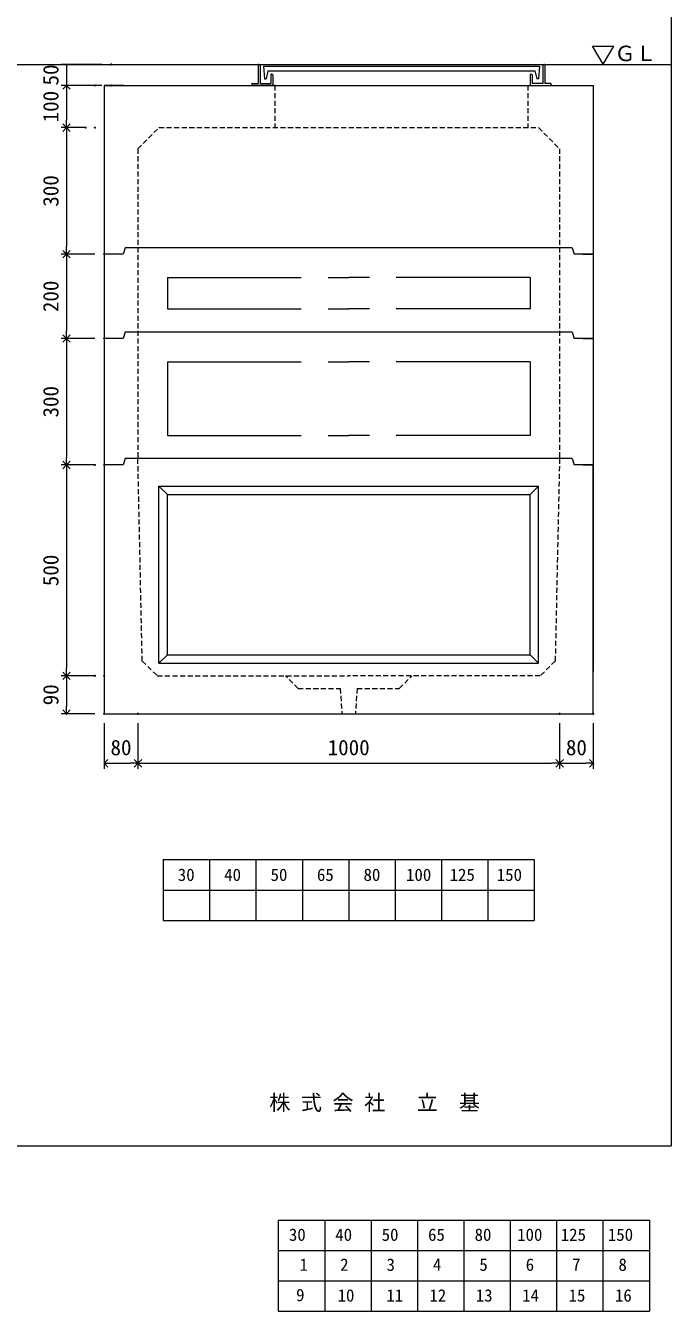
# Model space of a CAD drawing. Units: millimetres, scale not verified. Extents: x -4890 to 18490, y -2333 to 2334.
# Drawn here: x 3359 to 4890, y -2333 to 715 of the extents above; entities that cross this region are included whole.
import ezdxf
from ezdxf.enums import TextEntityAlignment as Align

# ---------------------------------------------------------------- set-up
doc = ezdxf.new("R2010")
doc.units = ezdxf.units.MM
doc.header["$LTSCALE"] = 10
doc.header["$PDMODE"] = 32
doc.header["$PDSIZE"] = 2
doc.linetypes.add('DASHED1', pattern=[1.8, 1.2, -0.6])
doc.linetypes.add('USER2', pattern=[50.8, 31.75, -6.35, 6.35, -6.35])
doc.layers.add('0-1_Defpoints', color=7, linetype='Continuous')
for name, color, linetype, lineweight in [('0-2_waku', 7, 'Continuous', 18), ('0-3_gaikei', 7, 'Continuous', 18), ('0-4_kakure', 7, 'DASHED1', 5), ('0-5_sunpou', 7, 'Continuous', 5), ('0-9_uchigawa', 6, 'Continuous', 18), ('0-B_futa', 3, 'Continuous', 18), ('0-C_GL', 4, 'Continuous', 18), ('0-E_文字１', 7, 'Continuous', 18), ('1-3_uchigawa2', 6, 'USER2', 18), ('1-5_文字２', 7, 'Continuous', 5)]:
    doc.layers.add(name, color=color, linetype=linetype, lineweight=lineweight)
doc.styles.add('ＭＳ ゴシック', font='')
doc.styles.get('ＭＳ ゴシック').set_extended_font_data('MS Gothic')

# ---------------------------------------------------------------- blocks, each defined once
blk = doc.blocks.new('_Open90')
at = {"layer": '0-5_sunpou'}
blk.add_line((0, 0), (-1, 0), dxfattribs=at)
blk.add_lwpolyline([(-0.5, 0.5), (0, 0), (-0.5, -0.5)], dxfattribs=at)
blk = doc.blocks.new('D115')
at = {"layer": '0-1_Defpoints'}
for p in [(4992.32, 1254.36), (5072.32, 1254.36), (5072.32, 1136.94)]:
    blk.add_point(p, dxfattribs=at)
at = {"layer": '0-5_sunpou'}
for p, q in [((4992.32, 1232.36), (4992.32, 1123.94)), ((5072.32, 1232.36), (5072.32, 1123.94)), ((5010.32, 1136.94), (5054.32, 1136.94))]:
    blk.add_line(p, q, dxfattribs=at)
at = {"layer": '0-5_sunpou', "xscale": 18, "yscale": 18, "rotation": 180}
blk.add_blockref('_Open90', (4992.32, 1136.94), dxfattribs=at)
at = {"layer": '0-5_sunpou', "xscale": 18, "yscale": 18}
blk.add_blockref('_Open90', (5072.32, 1136.94), dxfattribs=at)
at = {"layer": '0-5_sunpou', "style": 'ＭＳ ゴシック'}
blk.add_text('80', height=36.66, dxfattribs=at).set_placement((5007.32, 1144.94), align=Align.BOTTOM_LEFT)
blk = doc.blocks.new('D116')
at = {"layer": '0-1_Defpoints'}
for p in [(5072.32, 1254.36), (6072.32, 1254.36), (6072.32, 1136.94)]:
    blk.add_point(p, dxfattribs=at)
at = {"layer": '0-5_sunpou'}
for p, q in [((5072.32, 1232.36), (5072.32, 1123.94)), ((6072.32, 1232.36), (6072.32, 1123.94)), ((5090.32, 1136.94), (6054.32, 1136.94))]:
    blk.add_line(p, q, dxfattribs=at)
at = {"layer": '0-5_sunpou', "xscale": 18, "yscale": 18, "rotation": 180}
blk.add_blockref('_Open90', (5072.32, 1136.94), dxfattribs=at)
at = {"layer": '0-5_sunpou', "xscale": 18, "yscale": 18}
blk.add_blockref('_Open90', (6072.32, 1136.94), dxfattribs=at)
at = {"layer": '0-5_sunpou', "style": 'ＭＳ ゴシック'}
blk.add_text('1000', height=36.66, dxfattribs=at).set_placement((5522.32, 1144.94), align=Align.BOTTOM_LEFT)
blk = doc.blocks.new('D117')
at = {"layer": '0-1_Defpoints'}
for p in [(6072.32, 1254.36), (6152.32, 1254.36), (6152.32, 1136.94)]:
    blk.add_point(p, dxfattribs=at)
at = {"layer": '0-5_sunpou'}
for p, q in [((6072.32, 1232.36), (6072.32, 1123.94)), ((6152.32, 1232.36), (6152.32, 1123.94)), ((6090.32, 1136.94), (6134.32, 1136.94))]:
    blk.add_line(p, q, dxfattribs=at)
at = {"layer": '0-5_sunpou', "xscale": 18, "yscale": 18, "rotation": 180}
blk.add_blockref('_Open90', (6072.32, 1136.94), dxfattribs=at)
at = {"layer": '0-5_sunpou', "xscale": 18, "yscale": 18}
blk.add_blockref('_Open90', (6152.32, 1136.94), dxfattribs=at)
at = {"layer": '0-5_sunpou', "style": 'ＭＳ ゴシック'}
blk.add_text('80', height=36.66, dxfattribs=at).set_placement((6087.32, 1144.94), align=Align.BOTTOM_LEFT)
blk = doc.blocks.new('D118')
at = {"layer": '0-1_Defpoints'}
for p in [(4992.32, 1344.36), (4903, 1254.36), (4992.32, 1254.36)]:
    blk.add_point(p, dxfattribs=at)
at = {"layer": '0-5_sunpou'}
for p, q in [((4970.32, 1344.36), (4890, 1344.36)), ((4903, 1326.36), (4903, 1272.36)), ((4970.32, 1254.36), (4890, 1254.36))]:
    blk.add_line(p, q, dxfattribs=at)
at = {"layer": '0-5_sunpou', "xscale": 18, "yscale": 18}
for p, rotation in [((4903, 1344.36), 90), ((4903, 1254.36), 270)]:
    blk.add_blockref('_Open90', p, dxfattribs=dict(at, rotation=rotation))
at = {"layer": '0-5_sunpou', "style": 'ＭＳ ゴシック'}
blk.add_text('90', height=36.66, rotation=90, dxfattribs=at).set_placement((4895, 1274.36), align=Align.BOTTOM_LEFT)
blk = doc.blocks.new('D119')
at = {"layer": '0-1_Defpoints'}
for p in [(4992.32, 1844.36), (4903, 1344.36), (4970.32, 1344.36)]:
    blk.add_point(p, dxfattribs=at)
at = {"layer": '0-5_sunpou'}
for p, q in [((4970.32, 1844.36), (4890, 1844.36)), ((4903, 1826.36), (4903, 1362.36)), ((4948.32, 1344.36), (4890, 1344.36))]:
    blk.add_line(p, q, dxfattribs=at)
at = {"layer": '0-5_sunpou', "xscale": 18, "yscale": 18}
for p, rotation in [((4903, 1844.36), 90), ((4903, 1344.36), 270)]:
    blk.add_blockref('_Open90', p, dxfattribs=dict(at, rotation=rotation))
at = {"layer": '0-5_sunpou', "style": 'ＭＳ ゴシック'}
blk.add_text('500', height=36.66, rotation=90, dxfattribs=at).set_placement((4895, 1556.86), align=Align.BOTTOM_LEFT)
blk = doc.blocks.new('D120')
at = {"layer": '0-1_Defpoints'}
for p in [(4970.32, 2744.36), (4903, 2644.36), (4970.32, 2644.36)]:
    blk.add_point(p, dxfattribs=at)
at = {"layer": '0-5_sunpou'}
for p, q in [((4948.32, 2744.36), (4890, 2744.36)), ((4903, 2726.36), (4903, 2662.36)), ((4948.32, 2644.36), (4890, 2644.36))]:
    blk.add_line(p, q, dxfattribs=at)
at = {"layer": '0-5_sunpou', "xscale": 18, "yscale": 18}
for p, rotation in [((4903, 2744.36), 90), ((4903, 2644.36), 270)]:
    blk.add_blockref('_Open90', p, dxfattribs=dict(at, rotation=rotation))
at = {"layer": '0-5_sunpou', "style": 'ＭＳ ゴシック'}
blk.add_text('100', height=36.66, rotation=90, dxfattribs=at).set_placement((4895, 2656.86), align=Align.BOTTOM_LEFT)
blk = doc.blocks.new('D121')
at = {"layer": '0-1_Defpoints'}
for p in [(4948.32, 2644.36), (4903, 2344.36), (4992.32, 2344.36)]:
    blk.add_point(p, dxfattribs=at)
at = {"layer": '0-5_sunpou'}
for p, q in [((4926.32, 2644.36), (4890, 2644.36)), ((4903, 2626.36), (4903, 2362.36)), ((4970.32, 2344.36), (4890, 2344.36))]:
    blk.add_line(p, q, dxfattribs=at)
at = {"layer": '0-5_sunpou', "xscale": 18, "yscale": 18}
for p, rotation in [((4903, 2644.36), 90), ((4903, 2344.36), 270)]:
    blk.add_blockref('_Open90', p, dxfattribs=dict(at, rotation=rotation))
at = {"layer": '0-5_sunpou', "style": 'ＭＳ ゴシック'}
blk.add_text('300', height=36.66, rotation=90, dxfattribs=at).set_placement((4895, 2456.86), align=Align.BOTTOM_LEFT)
blk = doc.blocks.new('D122')
at = {"layer": '0-1_Defpoints'}
for p in [(4992.32, 2344.36), (4903, 2144.36), (4992.32, 2144.36)]:
    blk.add_point(p, dxfattribs=at)
at = {"layer": '0-5_sunpou'}
for p, q in [((4970.32, 2344.36), (4890, 2344.36)), ((4903, 2326.36), (4903, 2162.36)), ((4970.32, 2144.36), (4890, 2144.36))]:
    blk.add_line(p, q, dxfattribs=at)
at = {"layer": '0-5_sunpou', "xscale": 18, "yscale": 18}
for p, rotation in [((4903, 2344.36), 90), ((4903, 2144.36), 270)]:
    blk.add_blockref('_Open90', p, dxfattribs=dict(at, rotation=rotation))
at = {"layer": '0-5_sunpou', "style": 'ＭＳ ゴシック'}
blk.add_text('200', height=36.66, rotation=90, dxfattribs=at).set_placement((4895, 2206.86), align=Align.BOTTOM_LEFT)
blk = doc.blocks.new('D123')
at = {"layer": '0-1_Defpoints'}
for p in [(4992.32, 2144.36), (4903, 1844.36), (4970.32, 1844.36)]:
    blk.add_point(p, dxfattribs=at)
at = {"layer": '0-5_sunpou'}
for p, q in [((4970.32, 2144.36), (4890, 2144.36)), ((4903, 2126.36), (4903, 1862.36)), ((4948.32, 1844.36), (4890, 1844.36))]:
    blk.add_line(p, q, dxfattribs=at)
at = {"layer": '0-5_sunpou', "xscale": 18, "yscale": 18}
for p, rotation in [((4903, 2144.36), 90), ((4903, 1844.36), 270)]:
    blk.add_blockref('_Open90', p, dxfattribs=dict(at, rotation=rotation))
at = {"layer": '0-5_sunpou', "style": 'ＭＳ ゴシック'}
blk.add_text('300', height=36.66, rotation=90, dxfattribs=at).set_placement((4895, 1956.86), align=Align.BOTTOM_LEFT)
blk = doc.blocks.new('D87')
at = {"layer": '0-1_Defpoints'}
for p in [(5009.1, 2794.36), (4903, 2744.36), (5009.1, 2744.36)]:
    blk.add_point(p, dxfattribs=at)
at = {"layer": '0-5_sunpou'}
for p, q in [((4987.1, 2794.36), (4890, 2794.36)), ((4903, 2794.36), (4903, 2744.36)), ((4987.1, 2744.36), (4890, 2744.36))]:
    blk.add_line(p, q, dxfattribs=at)
at = {"layer": '0-5_sunpou', "style": 'ＭＳ ゴシック'}
blk.add_text('50', height=36.66, rotation=90, dxfattribs=at).set_placement((4895, 2744.36), align=Align.BOTTOM_LEFT)

msp = doc.modelspace()

# ---------------------------------------------------------------- linework, layer by layer
at = {"layer": '0-2_waku'}
for p, q in [((4889.97, 2333.66), (4889.97, -1941.34)), ((3684.97, -1262.34), (3684.97, -1406.34)), ((3684.97, -1262.34), (3684.97, -1406.34)), ((3684.97, -1262.34), (3684.97, -1406.34)), ((3684.97, -1262.34), (3684.97, -1406.34)), ((3684.97, -1262.34), (4564.97, -1262.34)), ((3794.97, -1262.34), (3794.97, -1406.34)), ((3904.97, -1262.34), (3904.97, -1406.34)), ((3904.97, -1262.34), (3904.97, -1406.34)), ((4014.97, -1262.34), (4014.97, -1406.34)), ((4124.97, -1262.34), (4124.97, -1406.34)), ((4234.97, -1262.34), (4234.97, -1406.34)), ((4344.97, -1262.34), (4344.97, -1406.34)), ((4454.97, -1262.34), (4454.97, -1406.34)), ((4564.97, -1262.34), (4564.97, -1406.34)), ((3684.97, -1334.34), (4564.97, -1334.34)), ((3684.97, -1406.34), (4564.97, -1406.34)), ((-1230.03, -1941.34), (4889.97, -1941.34))]:
    msp.add_line(p, q, dxfattribs=at)
for points in [[(-1230.03, 2333.66), (-1230.03, -1941.34), (4889.97, -1941.34)], [(-1230.03, 2333.66), (4889.97, 2333.66), (4889.97, -1941.34)]]:
    msp.add_lwpolyline(points, dxfattribs=at)
at = {"layer": '0-3_gaikei'}
for p, q in [((3544.97, 573.66), (4704.97, 573.66)), ((3544.97, 573.66), (3544.97, -816.34)), ((3590.47, 573.66), (3544.97, 573.66)), ((3590.47, 573.66), (3544.97, 573.66)), ((4704.97, 573.66), (4704.97, -816.34)), ((4124.97, 188.66), (3594.97, 188.66)), ((4654.97, 188.66), (4124.97, 188.66)), ((4654.97, 188.66), (4659.97, 173.66)), ((4704.97, 173.66), (4659.97, 173.66)), ((4679.97, 173.66), (4704.97, 173.66)), ((4679.97, 173.66), (4704.97, 173.66)), ((4124.97, -11.34), (3594.97, -11.34)), ((4654.97, -11.34), (4124.97, -11.34)), ((4654.97, -11.34), (4659.97, -26.34)), ((4704.97, -26.34), (4659.97, -26.34)), ((4679.97, -26.34), (4704.97, -26.34)), ((4679.97, -26.34), (4704.97, -26.34)), ((3544.97, -326.34), (3544.97, -916.34)), ((4124.97, -311.34), (3594.97, -311.34)), ((4654.97, -311.34), (4124.97, -311.34)), ((4654.97, -311.34), (4659.97, -326.34)), ((4704.97, -326.34), (4659.97, -326.34)), ((4679.97, -326.34), (4704.97, -326.34)), ((4679.97, -326.34), (4704.97, -326.34))]:
    msp.add_line(p, q, dxfattribs=at)
for points in [[(3594.97, 188.66), (3589.97, 173.66), (3544.97, 173.66)], [(3594.97, -11.34), (3589.97, -26.34), (3544.97, -26.34)], [(3594.97, -311.34), (3589.97, -326.34), (3544.97, -326.34)], [(3544.97, -916.34), (4704.97, -916.34), (4704.97, -326.34)]]:
    msp.add_lwpolyline(points, dxfattribs=at)
at = {"layer": '0-4_kakure'}
for p, q in [((3949.97, 573.66), (3949.97, 473.66)), ((4549.97, 573.66), (4549.97, 473.66)), ((3624.97, 423.66), (3674.97, 473.66)), ((3674.97, 473.66), (4574.97, 473.66)), ((4574.97, 473.66), (4624.97, 423.66)), ((3624.97, 423.66), (3624.97, -311.34)), ((4624.97, 423.66), (4624.97, -311.34)), ((3635.3, -791.34), (3624.97, -311.34)), ((4624.97, -311.34), (4614.65, -791.34)), ((3635.3, -791.34), (3671.06, -826.34)), ((3671.06, -826.34), (4124.97, -826.34)), ((4004.97, -856.22), (3974.97, -826.22)), ((4244.97, -856.22), (4274.97, -826.22)), ((4004.97, -856.22), (4104.97, -856.22)), ((4104.97, -856.22), (4108.97, -916.22)), ((4144.97, -856.22), (4140.97, -916.22)), ((4144.97, -856.22), (4244.97, -856.22))]:
    msp.add_line(p, q, dxfattribs=at)
msp.add_lwpolyline([(4614.65, -791.34), (4578.89, -826.34), (4124.97, -826.34)], dxfattribs=at)
at = {"layer": '0-9_uchigawa'}
for p, q in [((3674.97, -376.34), (3694.97, -396.34)), ((3674.97, -796.34), (3674.97, -376.34)), ((3694.97, -396.34), (4124.97, -396.34)), ((3694.97, -776.34), (3694.97, -396.34)), ((4554.97, -776.34), (4554.97, -396.34)), ((4574.97, -796.34), (4574.97, -376.34)), ((3674.97, -796.34), (3694.97, -776.34)), ((3694.97, -776.34), (4554.97, -776.34)), ((4574.97, -796.34), (4554.97, -776.34)), ((3674.97, -796.34), (4574.97, -796.34))]:
    msp.add_line(p, q, dxfattribs=at)
for points in [[(3674.97, -376.34), (4124.97, -376.34), (4574.97, -376.34)], [(4124.97, -396.34), (4554.97, -396.34), (4574.97, -376.34)]]:
    msp.add_lwpolyline(points, dxfattribs=at)
at = {"layer": '0-B_futa'}
for p, q in [((3909.97, 621.66), (3909.97, 578.66)), ((3911.97, 623.66), (3914.97, 623.66)), ((3914.97, 623.66), (3914.97, 578.66)), ((3922.78, 619.16), (4577.11, 619.16)), ((3922.78, 619.16), (3925.27, 589.16)), ((4577.11, 619.16), (4574.86, 589.16)), ((4584.97, 623.66), (4584.97, 578.66)), ((4584.97, 623.66), (4587.97, 623.66)), ((4589.97, 621.66), (4589.97, 578.66)), ((3925.27, 589.16), (3928.98, 589.16)), ((3933.3, 608.16), (3928.98, 589.16)), ((3933.3, 608.16), (4566.64, 608.16)), ((3939.97, 598.66), (3939.97, 578.66)), ((3941.97, 600.66), (3942.97, 600.66)), ((3944.97, 598.66), (3944.97, 573.66)), ((4554.97, 598.66), (4554.97, 573.66)), ((4557.97, 600.66), (4556.97, 600.66)), ((4559.97, 598.66), (4559.97, 578.66)), ((4566.64, 608.16), (4570.96, 589.16)), ((4574.86, 589.16), (4570.96, 589.16)), ((3894.97, 576.66), (3894.97, 575.66)), ((3896.97, 578.66), (3909.97, 578.66)), ((3949.97, 573.66), (3896.97, 573.66)), ((3914.97, 578.66), (3939.97, 578.66)), ((4554.97, 573.66), (4602.97, 573.66)), ((4584.97, 578.66), (4559.97, 578.66)), ((4602.97, 578.66), (4589.97, 578.66)), ((4604.97, 576.66), (4604.97, 575.66))]:
    msp.add_line(p, q, dxfattribs=at)
for centre, start, end in [((3911.97, 621.66), 90, 180), ((4587.97, 621.66), 0, 90), ((3941.97, 598.66), 90, 180), ((3942.97, 598.66), 0, 90), ((4556.97, 598.66), 90, 180), ((4557.97, 598.66), 0, 90), ((3896.97, 576.66), 90, 180), ((3896.97, 575.66), 180, 270), ((4602.97, 576.66), 0, 90), ((4602.97, 575.66), 270, 0)]:
    msp.add_arc(centre, 2, start, end, dxfattribs=at)
at = {"layer": '0-C_GL'}
msp.add_line((-1230.31, 623.66), (4889.69, 623.66), dxfattribs=at)
at = {"layer": '0-E_文字１'}
for p, q in [((4728.43, 623.93), (4703.23, 666.87)), ((4703.23, 666.87), (4753.63, 666.87)), ((4728.43, 623.93), (4753.63, 666.87))]:
    msp.add_line(p, q, dxfattribs=at)
at = {"layer": '1-3_uchigawa2'}
for p, q in [((3694.97, 118.66), (4124.97, 118.66)), ((3694.97, 118.66), (3694.97, 43.66)), ((4554.97, 118.66), (4124.97, 118.66)), ((4554.97, 118.66), (4554.97, 43.66)), ((3694.97, 43.66), (4124.97, 43.66)), ((4554.97, 43.66), (4124.97, 43.66)), ((3694.97, -81.34), (4124.97, -81.34)), ((3694.97, -81.34), (3694.97, -256.34)), ((4554.97, -81.34), (4124.97, -81.34)), ((4554.97, -81.34), (4554.97, -256.34)), ((3694.97, -256.34), (4124.97, -256.34)), ((4554.97, -256.34), (4124.97, -256.34))]:
    msp.add_line(p, q, dxfattribs=at)
at = {"layer": '1-5_文字２'}
for p, q in [((3957.97, -2117.44), (3957.97, -2261.44)), ((3957.97, -2117.44), (3957.97, -2261.44)), ((3957.97, -2117.44), (3957.97, -2261.44)), ((3957.97, -2117.44), (3957.97, -2261.44)), ((3957.97, -2117.44), (4837.97, -2117.44)), ((3957.97, -2117.44), (3957.97, -2261.44)), ((3957.97, -2117.44), (3957.97, -2261.44)), ((3957.97, -2117.44), (3957.97, -2261.44)), ((3957.97, -2117.44), (3957.97, -2261.44)), ((3957.97, -2117.44), (4837.97, -2117.44)), ((4067.97, -2117.44), (4067.97, -2261.44)), ((4067.97, -2117.44), (4067.97, -2261.44)), ((4177.97, -2117.44), (4177.97, -2261.44)), ((4177.97, -2117.44), (4177.97, -2261.44)), ((4177.97, -2117.44), (4177.97, -2261.44)), ((4177.97, -2117.44), (4177.97, -2261.44)), ((4287.97, -2117.44), (4287.97, -2261.44)), ((4287.97, -2117.44), (4287.97, -2261.44)), ((4397.97, -2117.44), (4397.97, -2261.44)), ((4397.97, -2117.44), (4397.97, -2261.44)), ((4507.97, -2117.44), (4507.97, -2261.44)), ((4507.97, -2117.44), (4507.97, -2261.44)), ((4617.97, -2117.44), (4617.97, -2261.44)), ((4617.97, -2117.44), (4617.97, -2261.44)), ((4727.97, -2117.44), (4727.97, -2261.44)), ((4727.97, -2117.44), (4727.97, -2261.44)), ((4837.97, -2117.44), (4837.97, -2261.44)), ((4837.97, -2117.44), (4837.97, -2261.44)), ((3957.97, -2189.44), (4837.97, -2189.44)), ((3957.97, -2189.44), (4837.97, -2189.44)), ((3957.97, -2261.44), (4837.97, -2261.44)), ((3957.97, -2261.44), (4837.97, -2261.44)), ((3957.97, -2261.44), (3957.97, -2333.44)), ((3957.97, -2261.44), (3957.97, -2333.44)), ((3957.97, -2261.44), (3957.97, -2333.44)), ((3957.97, -2261.44), (3957.97, -2333.44)), ((3957.97, -2261.44), (4837.97, -2261.44)), ((3957.97, -2261.44), (3957.97, -2333.44)), ((3957.97, -2261.44), (3957.97, -2333.44)), ((3957.97, -2261.44), (3957.97, -2333.44)), ((3957.97, -2261.44), (3957.97, -2333.44)), ((3957.97, -2261.44), (4837.97, -2261.44)), ((4067.97, -2261.44), (4067.97, -2333.44)), ((4067.97, -2261.44), (4067.97, -2333.44)), ((4177.97, -2261.44), (4177.97, -2333.44)), ((4177.97, -2261.44), (4177.97, -2333.44)), ((4177.97, -2261.44), (4177.97, -2333.44)), ((4177.97, -2261.44), (4177.97, -2333.44)), ((4287.97, -2261.44), (4287.97, -2333.44)), ((4287.97, -2261.44), (4287.97, -2333.44)), ((4397.97, -2261.44), (4397.97, -2333.44)), ((4397.97, -2261.44), (4397.97, -2333.44)), ((4507.97, -2261.44), (4507.97, -2333.44)), ((4507.97, -2261.44), (4507.97, -2333.44)), ((4617.97, -2261.44), (4617.97, -2333.44)), ((4617.97, -2261.44), (4617.97, -2333.44)), ((4727.97, -2261.44), (4727.97, -2333.44)), ((4727.97, -2261.44), (4727.97, -2333.44)), ((4837.97, -2261.44), (4837.97, -2333.44)), ((4837.97, -2261.44), (4837.97, -2333.44)), ((3957.97, -2333.44), (4837.97, -2333.44)), ((3957.97, -2333.44), (4837.97, -2333.44))]:
    msp.add_line(p, q, dxfattribs=at)

# ---------------------------------------------------------------- block references
at = {"layer": '0-5_sunpou'}
for name in ['D87', 'D120', 'D121', 'D122', 'D123', 'D119', 'D118', 'D115', 'D116', 'D117']:
    msp.add_blockref(name, (-1447.34, -2170.7), dxfattribs=at)

# ---------------------------------------------------------------- texts
at = {"layer": '0-E_文字１', "style": 'ＭＳ ゴシック'}
for s, height, p in [('ＧＬ', 36.66, (4755.11, 620.41)), ('30', 29.33, (3719.61, -1321.69)), ('40', 29.33, (3829.61, -1321.69)), ('50', 29.33, (3939.61, -1321.69)), ('65', 29.33, (4049.61, -1321.69)), ('80', 29.33, (4160.02, -1321.69)), ('100', 29.33, (4260.9, -1321.69)), ('125', 29.33, (4364.28, -1321.69)), ('150', 29.33, (4476.05, -1321.69)), ('株 式 会 社 \u3000立\u3000基', 36.66, (3936.51, -1867.7))]:
    msp.add_text(s, height=height, dxfattribs=at).set_placement(p, align=Align.BOTTOM_LEFT)
at = {"layer": '1-5_文字２', "style": 'ＭＳ ゴシック'}
for s, p in [('30', (3983.13, -2175.26)), ('30', (3983.13, -2175.26)), ('40', (4093.13, -2175.26)), ('40', (4093.13, -2175.26)), ('50', (4203.13, -2175.26)), ('50', (4203.13, -2175.26)), ('65', (4313.13, -2175.26)), ('65', (4313.13, -2175.26)), ('80', (4423.53, -2175.26)), ('80', (4423.53, -2175.26)), ('100', (4524.41, -2175.26)), ('100', (4524.41, -2175.26)), ('125', (4627.8, -2175.26)), ('125', (4627.8, -2175.26)), ('150', (4739.56, -2175.26)), ('150', (4739.56, -2175.26)), ('1', (4008.27, -2246.29)), ('2', (4104.71, -2246.29)), ('3', (4214.71, -2246.29)), ('4', (4324.71, -2246.29)), ('5', (4434.71, -2246.29)), ('6', (4544.71, -2246.29)), ('7', (4654.71, -2246.29)), ('8', (4764.71, -2246.29)), ('9', (4000.21, -2318.29)), ('10', (4098.62, -2319.26)), ('11', (4214.12, -2319.26)), ('12', (4316.33, -2319.26)), ('13', (4426.33, -2319.26)), ('14', (4536.33, -2319.26)), ('15', (4646.33, -2319.26)), ('16', (4756.33, -2319.26))]:
    msp.add_text(s, height=29.33, dxfattribs=at).set_placement(p, align=Align.BOTTOM_LEFT)

doc.saveas('drawing.dxf')
